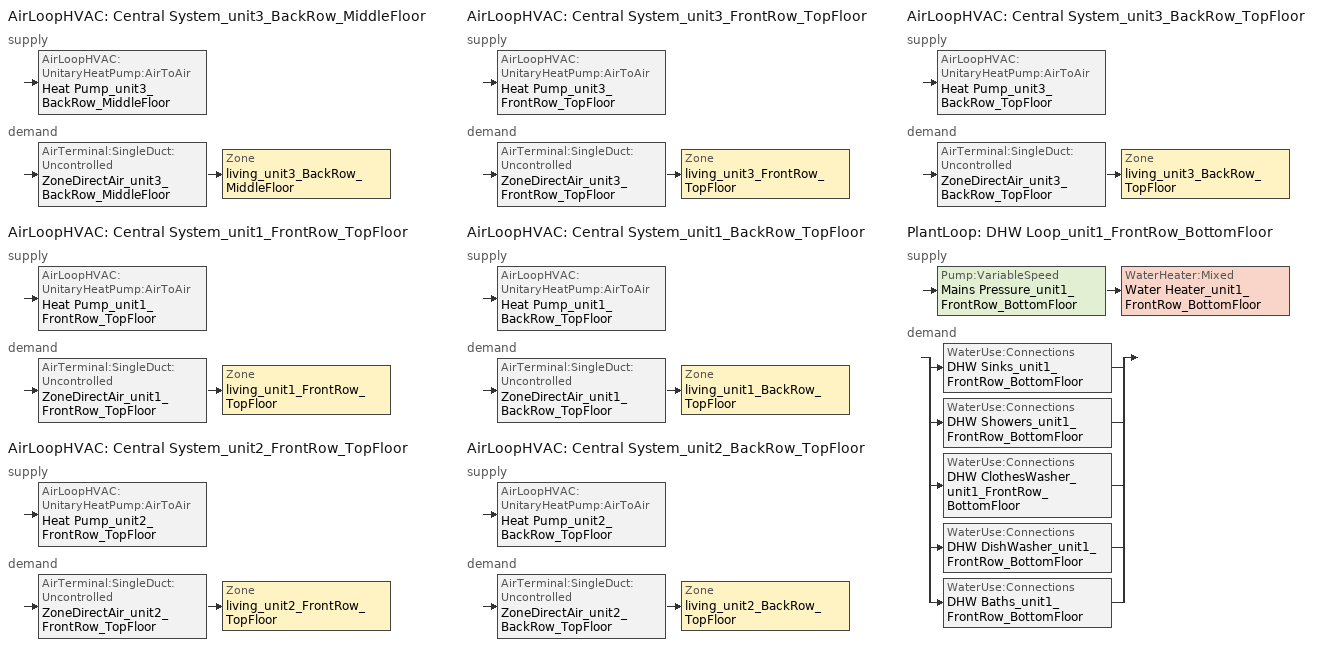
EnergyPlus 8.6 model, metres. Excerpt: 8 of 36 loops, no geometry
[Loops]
AirLoopHVAC 'Central System_unit3_BackRow_MiddleFloor'
 supply: AirLoopHVAC:UnitaryHeatPump:AirToAir 'Heat Pump_unit3_BackRow_MiddleFloor'
 demand: AirTerminal:SingleDuct:Uncontrolled 'ZoneDirectAir_unit3_BackRow_MiddleFloor' > Zone 'living_unit3_BackRow_MiddleFloor'
AirLoopHVAC 'Central System_unit1_FrontRow_TopFloor'
 supply: AirLoopHVAC:UnitaryHeatPump:AirToAir 'Heat Pump_unit1_FrontRow_TopFloor'
 demand: AirTerminal:SingleDuct:Uncontrolled 'ZoneDirectAir_unit1_FrontRow_TopFloor' > Zone 'living_unit1_FrontRow_TopFloor'
AirLoopHVAC 'Central System_unit2_FrontRow_TopFloor'
 supply: AirLoopHVAC:UnitaryHeatPump:AirToAir 'Heat Pump_unit2_FrontRow_TopFloor'
 demand: AirTerminal:SingleDuct:Uncontrolled 'ZoneDirectAir_unit2_FrontRow_TopFloor' > Zone 'living_unit2_FrontRow_TopFloor'
AirLoopHVAC 'Central System_unit3_FrontRow_TopFloor'
 supply: AirLoopHVAC:UnitaryHeatPump:AirToAir 'Heat Pump_unit3_FrontRow_TopFloor'
 demand: AirTerminal:SingleDuct:Uncontrolled 'ZoneDirectAir_unit3_FrontRow_TopFloor' > Zone 'living_unit3_FrontRow_TopFloor'
AirLoopHVAC 'Central System_unit1_BackRow_TopFloor'
 supply: AirLoopHVAC:UnitaryHeatPump:AirToAir 'Heat Pump_unit1_BackRow_TopFloor'
 demand: AirTerminal:SingleDuct:Uncontrolled 'ZoneDirectAir_unit1_BackRow_TopFloor' > Zone 'living_unit1_BackRow_TopFloor'
AirLoopHVAC 'Central System_unit2_BackRow_TopFloor'
 supply: AirLoopHVAC:UnitaryHeatPump:AirToAir 'Heat Pump_unit2_BackRow_TopFloor'
 demand: AirTerminal:SingleDuct:Uncontrolled 'ZoneDirectAir_unit2_BackRow_TopFloor' > Zone 'living_unit2_BackRow_TopFloor'
AirLoopHVAC 'Central System_unit3_BackRow_TopFloor'
 supply: AirLoopHVAC:UnitaryHeatPump:AirToAir 'Heat Pump_unit3_BackRow_TopFloor'
 demand: AirTerminal:SingleDuct:Uncontrolled 'ZoneDirectAir_unit3_BackRow_TopFloor' > Zone 'living_unit3_BackRow_TopFloor'
PlantLoop 'DHW Loop_unit1_FrontRow_BottomFloor'
 supply: Pump:VariableSpeed 'Mains Pressure_unit1_FrontRow_BottomFloor' > WaterHeater:Mixed 'Water Heater_unit1_FrontRow_BottomFloor'
 demand: split
  | WaterUse:Connections 'DHW Sinks_unit1_FrontRow_BottomFloor'
  | WaterUse:Connections 'DHW Showers_unit1_FrontRow_BottomFloor'
  | WaterUse:Connections 'DHW ClothesWasher_unit1_FrontRow_BottomFloor'
  | WaterUse:Connections 'DHW DishWasher_unit1_FrontRow_BottomFloor'
  | WaterUse:Connections 'DHW Baths_unit1_FrontRow_BottomFloor'
[ThermostatSetpoint:DualSetpoint]
thermostat_living Dual SP Control: Heating Setpoint Temperature Schedule=heating_sch; Cooling Setpoint Temperature Schedule=cooling_sch
[Sizing:Zone] Zone Cooling Design Supply Air Temperature Input Method=SupplyAirTemperature; Zone Cooling Design Supply Air Temperature {C}=12; Zone Heating Design Supply Air Temperature Input Method=SupplyAirTemperature; Zone Heating Design Supply Air Temperature {C}=50; Zone Cooling Design Supply Air Humidity Ratio {kgWater/kgDryAir}=0.008; Zone Heating Design Supply Air Humidity Ratio {kgWater/kgDryAir}=0.008; Cooling Design Air Flow Method=DesignDay; Cooling Minimum Air Flow per Zone Floor Area {m3/s-m2}=0.000762; Heating Design Air Flow Method=DesignDay; Heating Maximum Air Flow per Zone Floor Area {m3/s-m2}=0.002032; Heating Maximum Air Flow {m3/s}=0.141576; Heating Maximum Air Flow Fraction=0.3
Name | Design Specification Outdoor Air Object
living_unit3_BackRow_MiddleFloor | SZ_DSOA_living_unit3_BackRow_MiddleFloor
living_unit1_FrontRow_TopFloor | SZ_DSOA_living_unit1_FrontRow_TopFloor
living_unit2_FrontRow_TopFloor | SZ_DSOA_living_unit2_FrontRow_TopFloor
living_unit3_FrontRow_TopFloor | SZ_DSOA_living_unit3_FrontRow_TopFloor
living_unit1_BackRow_TopFloor | SZ_DSOA_living_unit1_BackRow_TopFloor
living_unit2_BackRow_TopFloor | SZ_DSOA_living_unit2_BackRow_TopFloor
living_unit3_BackRow_TopFloor | SZ_DSOA_living_unit3_BackRow_TopFloor
[Sizing:System] Type of Load to Size On=Sensible; Design Outdoor Air Flow Rate {m3/s}=autosize; Central Heating Maximum System Air Flow Ratio=1; Preheat Design Temperature {C}=7; Preheat Design Humidity Ratio {kg-H2O/kg-Air}=0.008; Precool Design Temperature {C}=11; Precool Design Humidity Ratio {kg-H2O/kg-Air}=0.008; Central Cooling Design Supply Air Temperature {C}=12; Central Heating Design Supply Air Temperature {C}=50; Tpye of Zone Sum to Use=NonCoincident; 100% Outdoor Air in Cooling=No; 100% Outdoor Air in Heating=No; Central Cooling Design Supply Air Humidity Ratio {kg-H2O/kg-Air}=0.008; Central Heating Design Supply Air Humidity Ratio {kg-H2O/kg-Air}=0.008; Cooling Supply Air Flow Rate Method=DesignDay; Heating Supply Air Flow Rate Method=DesignDay; Zone Maximum Outdoor Air Fraction=1; Cooling Design Capacity Method=CoolingDesignCapacity; Cooling Design Capacity {W}=autosize; Heating Design Capacity Method=HeatingDesignCapacity; Heating Design Capacity {W}=autosize; Central Cooling Capacity Control Method=OnOff
Central System_unit3_BackRow_MiddleFloor; Central System_unit1_FrontRow_TopFloor; Central System_unit2_FrontRow_TopFloor; Central System_unit3_FrontRow_TopFloor; Central System_unit1_BackRow_TopFloor; Central System_unit2_BackRow_TopFloor; Central System_unit3_BackRow_TopFloor
[ZoneControl:Thermostat] Control Type Schedule=zone_control_type; Control 1=thermostat_living Dual SP Control
Name | Zone or ZoneList
Zone Thermostat_unit3_BackRow_MiddleFloor | living_unit3_BackRow_MiddleFloor
Zone Thermostat_unit1_FrontRow_TopFloor | living_unit1_FrontRow_TopFloor
Zone Thermostat_unit2_FrontRow_TopFloor | living_unit2_FrontRow_TopFloor
Zone Thermostat_unit3_FrontRow_TopFloor | living_unit3_FrontRow_TopFloor
Zone Thermostat_unit1_BackRow_TopFloor | living_unit1_BackRow_TopFloor
Zone Thermostat_unit2_BackRow_TopFloor | living_unit2_BackRow_TopFloor
Zone Thermostat_unit3_BackRow_TopFloor | living_unit3_BackRow_TopFloor
[AirTerminal:SingleDuct:Uncontrolled] Availability Schedule=always_avail; Maximum Air Flow Rate {m3/s}=autosize
ZoneDirectAir_unit3_BackRow_MiddleFloor; ZoneDirectAir_unit1_FrontRow_TopFloor; ZoneDirectAir_unit2_FrontRow_TopFloor; ZoneDirectAir_unit3_FrontRow_TopFloor; ZoneDirectAir_unit1_BackRow_TopFloor; ZoneDirectAir_unit2_BackRow_TopFloor; ZoneDirectAir_unit3_BackRow_TopFloor
[DesignSpecification:OutdoorAir] Outdoor Air Method=Flow/Zone; Outdoor Air Flow per Person {m3/s-person}=0; Outdoor Air Flow per Zone {m3/s}=0.0212376
SZ_DSOA_living_unit3_BackRow_MiddleFloor; SZ_DSOA_living_unit1_FrontRow_TopFloor; SZ_DSOA_living_unit2_FrontRow_TopFloor; SZ_DSOA_living_unit3_FrontRow_TopFloor; SZ_DSOA_living_unit1_BackRow_TopFloor; SZ_DSOA_living_unit2_BackRow_TopFloor; SZ_DSOA_living_unit3_BackRow_TopFloor
[Coil:Cooling:DX:SingleSpeed] Availability Schedule=always_avail; Rated Total Cooling Capacity {W}=autosize; Rated Sensible Heat Ratio=autosize; Rated COP=4.06853; Rated Air Flow Rate {m3/s}=autosize; Total Cooling Capacity Function of Temperature Curve=HPACCoolCapFT; Total Cooling Capacity Function of Flow Fraction Curve=HPACCoolCapFFF; Energy Input Ratio Function of Temperature Curve=HPACCOOLEIRFT; Energy Input Ratio Function of Flow Fraction Curve=HPACCOOLEIRFFF; Part Load Fraction Correlation Curve=HPACCOOLPLFFPLR
DX Cooling Coil_unit3_BackRow_MiddleFloor; DX Cooling Coil_unit1_FrontRow_TopFloor; DX Cooling Coil_unit2_FrontRow_TopFloor; DX Cooling Coil_unit3_FrontRow_TopFloor; DX Cooling Coil_unit1_BackRow_TopFloor; DX Cooling Coil_unit2_BackRow_TopFloor; DX Cooling Coil_unit3_BackRow_TopFloor
[Fan:OnOff] Availability Schedule=always_avail; Fan Efficiency   #From the study from Dave...=0.50054; Pressure Rise {Pa}   #based on 0.5W/cfm assuming 1200 cfm,motor eff = 0.65 @ 400cfm/ton and fan eff = 0.58...=400; Maximum Flow Rate {m3/s}=autosize; Motor Efficiency   #From the study from Dave @ 400cfm/ton and back calculating for seer > 13...=0.863; Motor In Airstream Fraction=1
Supply Fan_unit3_BackRow_MiddleFloor; Supply Fan_unit1_FrontRow_TopFloor; Supply Fan_unit2_FrontRow_TopFloor; Supply Fan_unit3_FrontRow_TopFloor; Supply Fan_unit1_BackRow_TopFloor; Supply Fan_unit2_BackRow_TopFloor; Supply Fan_unit3_BackRow_TopFloor
[AirLoopHVAC] Design Supply Air Flow Rate {m3/s}=autosize
Central System_unit3_BackRow_MiddleFloor; Central System_unit1_FrontRow_TopFloor; Central System_unit2_FrontRow_TopFloor; Central System_unit3_FrontRow_TopFloor; Central System_unit1_BackRow_TopFloor; Central System_unit2_BackRow_TopFloor; Central System_unit3_BackRow_TopFloor
[AirLoopHVAC:UnitaryHeatPump:AirToAir] Availability Schedule=always_avail; Supply Air Flow Rate During Cooling Operation {m3/s}=autosize; Supply Air Flow Rate During Heating Operation {m3/s}=autosize; Supply Air Flow Rate When No Cooling or Heating is Needed {m3/s}=0; Maximum Supply Air Temperature from Supplemental Heater {C}=50; Maximum Outdoor Dry-Bulb Temperature for Supplemental Heater Operation {C}=10; Fan Placement=BlowThrough; Supply Air Fan Operating Mode Schedule=fan_cycle
Name | Controlling Zone or Thermostat Location | Supply Air Fan | Heating Coil | Cooling Coil | Supplemental Heating Coil
Heat Pump_unit3_BackRow_MiddleFloor | living_unit3_BackRow_MiddleFloor | Supply Fan_unit3_BackRow_MiddleFloor | Main DX Heating Coil_unit3_BackRow_MiddleFloor | DX Cooling Coil_unit3_BackRow_MiddleFloor | Supp Heating Coil_unit3_BackRow_MiddleFloor
Heat Pump_unit1_FrontRow_TopFloor | living_unit1_FrontRow_TopFloor | Supply Fan_unit1_FrontRow_TopFloor | Main DX Heating Coil_unit1_FrontRow_TopFloor | DX Cooling Coil_unit1_FrontRow_TopFloor | Supp Heating Coil_unit1_FrontRow_TopFloor
Heat Pump_unit2_FrontRow_TopFloor | living_unit2_FrontRow_TopFloor | Supply Fan_unit2_FrontRow_TopFloor | Main DX Heating Coil_unit2_FrontRow_TopFloor | DX Cooling Coil_unit2_FrontRow_TopFloor | Supp Heating Coil_unit2_FrontRow_TopFloor
Heat Pump_unit3_FrontRow_TopFloor | living_unit3_FrontRow_TopFloor | Supply Fan_unit3_FrontRow_TopFloor | Main DX Heating Coil_unit3_FrontRow_TopFloor | DX Cooling Coil_unit3_FrontRow_TopFloor | Supp Heating Coil_unit3_FrontRow_TopFloor
Heat Pump_unit1_BackRow_TopFloor | living_unit1_BackRow_TopFloor | Supply Fan_unit1_BackRow_TopFloor | Main DX Heating Coil_unit1_BackRow_TopFloor | DX Cooling Coil_unit1_BackRow_TopFloor | Supp Heating Coil_unit1_BackRow_TopFloor
Heat Pump_unit2_BackRow_TopFloor | living_unit2_BackRow_TopFloor | Supply Fan_unit2_BackRow_TopFloor | Main DX Heating Coil_unit2_BackRow_TopFloor | DX Cooling Coil_unit2_BackRow_TopFloor | Supp Heating Coil_unit2_BackRow_TopFloor
Heat Pump_unit3_BackRow_TopFloor | living_unit3_BackRow_TopFloor | Supply Fan_unit3_BackRow_TopFloor | Main DX Heating Coil_unit3_BackRow_TopFloor | DX Cooling Coil_unit3_BackRow_TopFloor | Supp Heating Coil_unit3_BackRow_TopFloor
[Coil:Heating:DX:SingleSpeed] Availability Schedule=always_avail; Rated Total Heating Capacity {W}=autosize; Rated COP=3.69308; Rated Air Flow Rate {m3/s}=autosize; Total Heating Capacity Function of Temperature Curve=HPACHeatCapFT; Total Heating Capacity Function of Flow Fraction Curve=HPACHeatCapFFF; Energy Input Ratio Function of Temperature Curve=HPACHeatEIRFT; Energy Input Ratio Function of Flow Fraction Curve=HPACHeatEIRFFF; Part Load Fraction Correlation Curve=HPACCOOLPLFFPLR; Defrost Energy Input Ratio Function of Temperature Curve=Defrost_EIR_FT; Minimum Outdoor Dry-Bulb Temperature for Compressor Operation {C}=-17.78; Maximum Outdoor Dry-Bulb Temperature for Defrost Operation {C}=5; Crankcase Heater Capacity {W}=200; Maximum Outdoor Dry-Bulb Temperature for Crankcase Heater Operation {C}=10; Defrost Strategy=ReverseCycle; Defrost Control=OnDemand
Main DX Heating Coil_unit3_BackRow_MiddleFloor; Main DX Heating Coil_unit1_FrontRow_TopFloor; Main DX Heating Coil_unit2_FrontRow_TopFloor; Main DX Heating Coil_unit3_FrontRow_TopFloor; Main DX Heating Coil_unit1_BackRow_TopFloor; Main DX Heating Coil_unit2_BackRow_TopFloor; Main DX Heating Coil_unit3_BackRow_TopFloor
[Coil:Heating:Electric] Availability Schedule=always_avail; Efficiency=1; Nominal Capacity {W}=autosize
Supp Heating Coil_unit3_BackRow_MiddleFloor; Supp Heating Coil_unit1_FrontRow_TopFloor; Supp Heating Coil_unit2_FrontRow_TopFloor; Supp Heating Coil_unit3_FrontRow_TopFloor; Supp Heating Coil_unit1_BackRow_TopFloor; Supp Heating Coil_unit2_BackRow_TopFloor; Supp Heating Coil_unit3_BackRow_TopFloor
[Zone equipment]
living_unit3_BackRow_MiddleFloor: ZoneDirectAir_unit3_BackRow_MiddleFloor
living_unit1_FrontRow_TopFloor: ZoneDirectAir_unit1_FrontRow_TopFloor
living_unit2_FrontRow_TopFloor: ZoneDirectAir_unit2_FrontRow_TopFloor
living_unit3_FrontRow_TopFloor: ZoneDirectAir_unit3_FrontRow_TopFloor
living_unit1_BackRow_TopFloor: ZoneDirectAir_unit1_BackRow_TopFloor
living_unit2_BackRow_TopFloor: ZoneDirectAir_unit2_BackRow_TopFloor
living_unit3_BackRow_TopFloor: ZoneDirectAir_unit3_BackRow_TopFloor
[Pump:VariableSpeed]
Mains Pressure_unit1_FrontRow_BottomFloor: Rated Flow Rate {m3/s}=autosize; Rated Pump Head {Pa}=1; Rated Power Consumption {W}=0; Motor Efficiency=1; Fraction of Motor Inefficiencies to Fluid Stream=0; Coefficient 1 of the Part Load Performance Curve=0; Coefficient 2 of the Part Load Performance Curve=1; Coefficient 3 of the Part Load Performance Curve=0; Coefficient 4 of the Part Load Performance Curve=0; Minimum Flow Rate {m3/s}=0; Pump Control Type=Intermittent
[WaterHeater:Mixed]
Water Heater_unit1_FrontRow_BottomFloor: Tank Volume {m3}=0.196841; Setpoint Temperature Schedule=dhw_setpt; Deadband Temperature Difference {deltaC}=2; Maximum Temperature Limit {C}=50; Heater Control Type=Cycle; Heater Maximum Capacity {W}=autosize; Heater Minimum Capacity {W}=0; Heater Ignition Minimum Flow Rate {m3/s}=0; Heater Fuel Type=electricity; Heater Thermal Efficiency=1; Ambient Temperature Indicator=Zone; Ambient Temperature Zone=living_unit1_FrontRow_BottomFloor; Off Cycle Loss Coefficient to Ambient Temperature {W/K}=1.23162; Off Cycle Loss Fraction to Zone=1; On Cycle Loss Coefficient to Ambient Temperature {W/K}=1.23162; On Cycle Loss Fraction to Zone=1; Peak Use Flow Rate {m3/s}=0; Use Side Effectiveness=1; Source Side Effectiveness=1; Use Side Design Flow Rate {m3/s}=autosize; Source Side Design Flow Rate {m3/s}=0; Indirect Water Heating Recovery Time {hr}=1.5
[WaterHeater:Sizing]
Water Heater_unit1_FrontRow_BottomFloor: Design Mode=ResidentialHUD-FHAMinimum; Number of Bedrooms=2; Number of Bathrooms=2
[Sizing:Plant]
DHW Loop_unit1_FrontRow_BottomFloor: Loop Type=Heating; Design Loop Exit Temperature {C}=48.8889; Loop Design Temperature Difference {deltaC}=5.55556
[PlantLoop]
DHW Loop_unit1_FrontRow_BottomFloor: Fluid Type=Water; Plant Equipment Operation Scheme=DHW Loop Operation_unit1_FrontRow_BottomFloor; Maximum Loop Temperature {C}=100; Minimum Loop Temperature {C}=0; Maximum Loop Flow Rate {m3/s}=autosize; Minimum Loop Flow Rate {m3/s}=0; Plant Loop Volume {m3}=autocalculate; Load Distribution Scheme=Optimal
[PlantEquipmentList]
DHW Plant Equipment_unit1_FrontRow_BottomFloor: Water Heater_unit1_FrontRow_BottomFloor
[PlantEquipmentOperation:HeatingLoad]
DHW Control Scheme_unit1_FrontRow_BottomFloor: Load Range 1 Lower Limit {W}=0; Load Range 1 Upper Limit {W}=1000000000000000; Range 1 Equipment List=DHW Plant Equipment_unit1_FrontRow_BottomFloor
[PlantEquipmentOperationSchemes]
DHW Loop Operation_unit1_FrontRow_BottomFloor: Control Scheme 1=DHW Control Scheme_unit1_FrontRow_BottomFloor; Control Scheme 1 Schedule=always_avail
[SetpointManager:Scheduled]
DHW Loop Setpoint Manager_unit1_FrontRow_BottomFloor: Control Variable=Temperature; Schedule=DHWSupplySetpoint; Setpoint Node or NodeList=DHW Supply Outlet Node_unit1_FrontRow_BottomFloor
[WaterUse:Equipment]
Name | Peak Flow Rate {m3/s} | Flow Rate Fraction Schedule | Target Temperature Schedule
Clothes Washer_unit1_FrontRow_BottomFloor | 1.08128e-06 | ClothesWasher | CWWaterTempSchedule
Dishwasher_unit1_FrontRow_BottomFloor | 4.24457e-07 | Dishwasher | DWWaterTempSchedule
Sinks_unit1_FrontRow_BottomFloor | 7.1934e-05 | BA_sink_sch | SSBWaterTempSchedule
Showers_unit1_FrontRow_BottomFloor | 0.000141975 | BA_shower_sch | SSBWaterTempSchedule
Baths_unit1_FrontRow_BottomFloor | 0.00027764 | BA_bath_sch | SSBWaterTempSchedule
[WaterUse:Connections] Drain Water Heat Exchanger Type=None
Name | Water Use Equipment 1
DHW Sinks_unit1_FrontRow_BottomFloor | Sinks_unit1_FrontRow_BottomFloor
DHW Showers_unit1_FrontRow_BottomFloor | Showers_unit1_FrontRow_BottomFloor
DHW ClothesWasher_unit1_FrontRow_BottomFloor | Clothes Washer_unit1_FrontRow_BottomFloor
DHW DishWasher_unit1_FrontRow_BottomFloor | Dishwasher_unit1_FrontRow_BottomFloor
DHW Baths_unit1_FrontRow_BottomFloor | Baths_unit1_FrontRow_BottomFloor
[Schedule:Compact]
BA_shower_sch: Through: 12/31, For: AllDays, Until: 1:00, 0.00169829, Until: 2:00, 0.000771949, Until: 3:00, 0.000463169, Until: 4:00, 0.000771949, Until: 5:00, 0.00216146, Until: 6:00, 0.00802827, Until: 7:00, 0.018218, Until: 8:00, 0.0180636, Until: 9:00, 0.014667, Until: 10:00, 0.0114248, Until: 11:00, 0.00926339, Until: 12:00, 0.00725632, Until: 13:00, 0.00524925, Until: 14:00, 0.0044773, Until: 15:00, 0.00401413, Until: 16:00, 0.00385974, Until: 17:00, 0.00463169, Until: 18:00, 0.0060212, Until: 19:00, 0.00648437, Until: 20:00, 0.00648437, Until: 21:00, 0.00648437, Until: 22:00, 0.00632998, Until: 23:00, 0.0044773, Until: 24:00, 0.00324219
BA_bath_sch: Through: 12/31, For: AllDays, Until: 1:00, 0.000158034, Until: 2:00, 7.9017e-05, Until: 3:00, 7.9017e-05, Until: 4:00, 7.9017e-05, Until: 5:00, 0.000158034, Until: 6:00, 0.000375331, Until: 7:00, 0.000908695, Until: 8:00, 0.00114575, Until: 9:00, 0.00130378, Until: 10:00, 0.00114575, Until: 11:00, 0.000908695, Until: 12:00, 0.000691398, Until: 13:00, 0.000612382, Until: 14:00, 0.000454348, Until: 15:00, 0.000454348, Until: 16:00, 0.000454348, Until: 17:00, 0.000770415, Until: 18:00, 0.000908695, Until: 19:00, 0.00152108, Until: 20:00, 0.00197542, Until: 21:00, 0.00197542, Until: 22:00, 0.00152108, Until: 23:00, 0.00130378, Until: 24:00, 0.000770415
BA_sink_sch: Through: 12/31, For: AllDays, Until: 1:00, 0.00380543, Until: 2:00, 0.00190272, Until: 3:00, 0.00135908, Until: 4:00, 0.00135908, Until: 5:00, 0.00190272, Until: 6:00, 0.0048927, Until: 7:00, 0.0114163, Until: 8:00, 0.0168526, Until: 9:00, 0.0179399, Until: 10:00, 0.0168526, Until: 11:00, 0.0146781, Until: 12:00, 0.0135908, Until: 13:00, 0.013319, Until: 14:00, 0.0122317, Until: 15:00, 0.0116881, Until: 16:00, 0.0111445, Until: 17:00, 0.0130472, Until: 18:00, 0.0176681, Until: 19:00, 0.0203863, Until: 20:00, 0.0187554, Until: 21:00, 0.0154936, Until: 22:00, 0.0130472, Until: 23:00, 0.0108727, Until: 24:00, 0.00733905
zone_control_type: Through: 12/31, For: AllDays, Until 24:00, 4
dhw_setpt: Through: 12/31, For: AllDays, Until 24:00, 48
always_avail: Through: 12/31, For: AllDays, Until: 24:00, 1
heating_sch: Through: 12/31, For: AllDays, Until: 24:00, 22.22
cooling_sch: Through: 12/31, For: AllDays, Until: 24:00, 23.88
fan_cycle: Through: 12/31, For: AllDays, Until: 24:00, 0
[Schedule:Day:Hourly]
DishwasherWeekday: 0.115342, 0.0512463, 0.0383972, 0.0256232, 0.0256232, 0.0768695, 0.153814, 0.230759, 0.435969, 0.487216, 0.42312, 0.359025, 0.307703, 0.346176, 0.28208, 0.269231, 0.28208, 0.371799, 0.653954, 0.833467, 0.679577, 0.500065, 0.333327, 0.230759
DishwasherWeekend: 0.123581, 0.0549068, 0.0411398, 0.0274534, 0.0274534, 0.0823602, 0.164801, 0.247242, 0.46711, 0.522017, 0.453343, 0.384669, 0.329682, 0.370903, 0.302229, 0.288462, 0.302229, 0.398356, 0.700665, 0.893, 0.728119, 0.535784, 0.357136, 0.247242
DishwasherVacation; ClothesWasherVacation: 0, 0, 0, 0, 0, 0, 0, 0, 0, 0, 0, 0, 0, 0, 0, 0, 0, 0, 0, 0, 0, 0, 0, 0
ClothesWasherWeekday: 0.0792923, 0.0634168, 0.031666, 0.031666, 0.0634168, 0.0951677, 0.190335, 0.412507, 0.618802, 0.72993, 0.714055, 0.634678, 0.571176, 0.507759, 0.444257, 0.412507, 0.428382, 0.412507, 0.412507, 0.412507, 0.412507, 0.396631, 0.269713, 0.142794
ClothesWasherWeekend: 0.0970065, 0.0775844, 0.0387403, 0.0387403, 0.0775844, 0.116429, 0.232857, 0.504662, 0.757045, 0.893, 0.873578, 0.776468, 0.698779, 0.621195, 0.543507, 0.504662, 0.524084, 0.504662, 0.504662, 0.504662, 0.504662, 0.48524, 0.329968, 0.174695
[Schedule:Week:Compact]
DishwasherWeek: For: Weekdays, DishwasherWeekday, For: CustomDay1, DishwasherVacation, For: AllOtherDays, DishwasherWeekend
ClothesWasherWeek: For: Weekdays, ClothesWasherWeekday, For: CustomDay1, ClothesWasherVacation, For: AllOtherDays, ClothesWasherWeekend
[Schedule:Year]
Dishwasher: DishwasherWeek, 1, 1, 12, 31
ClothesWasher: ClothesWasherWeek, 1, 1, 12, 31
[Schedule:Constant]
Name | Hourly Value
DWWaterTempSchedule; CWWaterTempSchedule; DHWSupplySetpoint | 48.8889
SSBWaterTempSchedule | 40.5556
[Curve:Biquadratic]
Name | Coefficient1 Constant | Coefficient2 x | Coefficient3 x**2 | Coefficient4 y | Coefficient5 y**2 | Coefficient6 x*y | Minimum Value of x | Maximum Value of x | Minimum Value of y | Maximum Value of y
HPACCoolCapFT | 0.766956 | 0.0107756 | -4.14703e-05 | 0.00134961 | -0.000261144 | 0.000457488 | 12.77778 | 23.88889 | 21.11111 | 46.11111
HPACCOOLEIRFT | 0.297145 | 0.0430933 | -0.000748766 | 0.00597727 | 0.000482112 | -0.000956448 | 12.77778 | 23.88889 | 21.11111 | 46.11111
Defrost_EIR_FT | 1 | 0 | 0 | 0 | 0 | 0 | 0 | 100 | 0 | 100
[Curve:Cubic]
Name | Coefficient1 Constant | Coefficient2 x | Coefficient3 x**2 | Coefficient4 x**3 | Minimum Value of x | Maximum Value of x
HPACHeatCapFT | 0.758746 | 0.027626 | 0.000148716 | 3.4992e-06 | -20 | 20
HPACHeatCapFFF | 0.84 | 0.16 | 0 | 0 | 0.5 | 1.5
HPACHeatEIRFT | 1.19248 | -0.0300438 | 0.00103745 | -2.3328e-05 | -20 | 20
[Curve:Quadratic]
Name | Coefficient1 Constant | Coefficient2 x | Coefficient3 x**2 | Minimum Value of x | Maximum Value of x
HPACCoolCapFFF | 0.8 | 0.2 | 0 | 0.5 | 1.5
HPACCOOLEIRFFF | 1.156 | -0.1816 | 0.0256 | 0.5 | 1.5
HPACCOOLPLFFPLR | 0.85 | 0.15 | 0 | 0 | 1
HPACHeatEIRFFF | 1.3824 | -0.4336 | 0.0512 | 0 | 1
